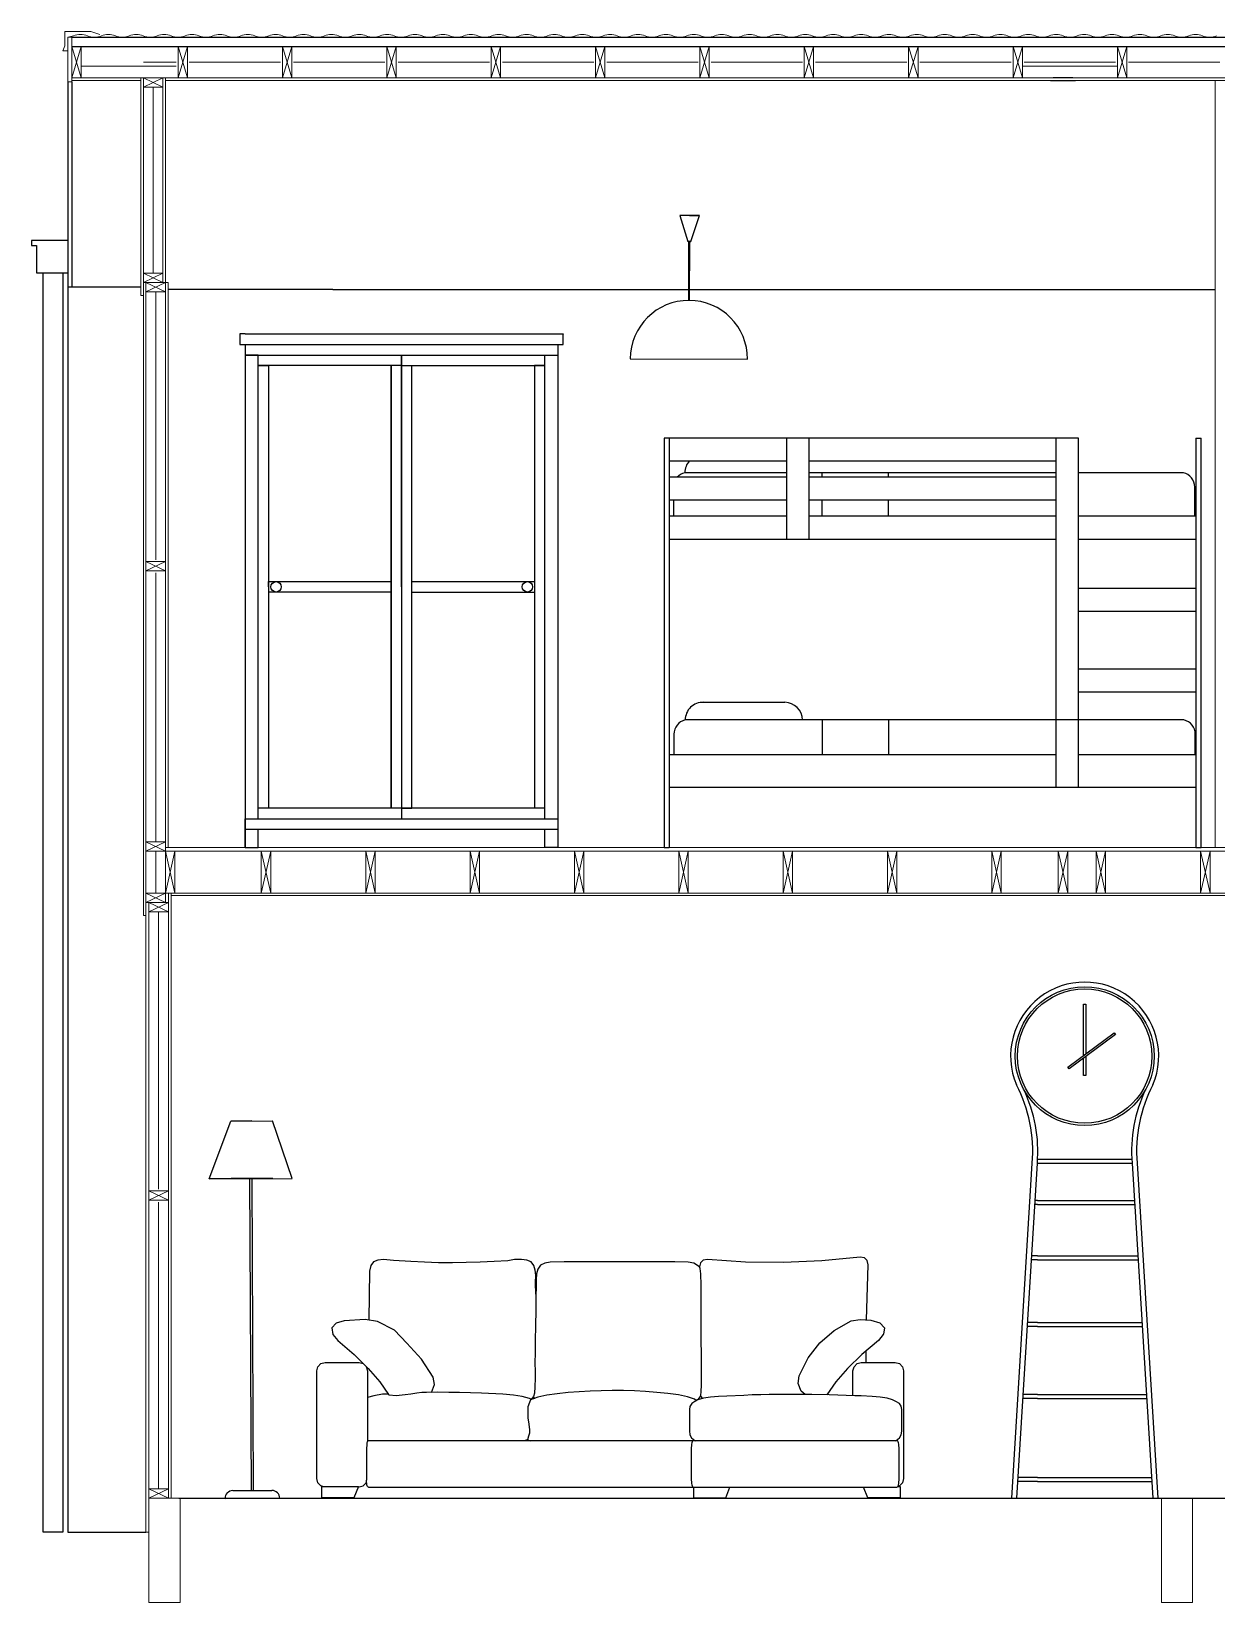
# Model space of a CAD drawing. Header units: inches. Extents: x 1841 to 3762, y 1077 to 2987.
# Drawn here: x 2910 to 3364, y 1079 to 1682 of the extents above; entities that cross this region are included whole.
import ezdxf

# ---------------------------------------------------------------- set-up
doc = ezdxf.new("R2010")
doc.units = ezdxf.units.IN
doc.header["$MEASUREMENT"] = 0
for name, color, linetype, lineweight in [('A-ANNO-SYMB', 3, 'Continuous', 18), ('A-DETL-MBND', 3, 'Continuous', 18), ('A-ELEV-IDEN', 3, 'Continuous', 18), ('A-ELEV-MBE2', 4, 'Continuous', 25), ('A-FURN', 8, 'Continuous', 18), ('A-WALL-PATT', 8, 'Continuous', 18), ('A-WALL-STUD', 3, 'Continuous', 18)]:
    doc.layers.add(name, color=color, linetype=linetype, lineweight=lineweight)
doc.layers.add('ANG010029 Angely Ludres Meridienne Object by Polantis 2012-T1', color=7, linetype='Continuous', true_color=0xf0dfcc)
doc.layers.add('ANG010029 Angely Ludres Meridienne Object by Polantis 2012-T2', color=7, linetype='Continuous', true_color=0x3b2222)

msp = doc.modelspace()

# ---------------------------------------------------------------- linework, layer by layer
at = {"color": 0}
for p, q in [((3309.251, 1663.962), (3301.745, 1663.962)), ((3300.744, 1662.961), (3310.251, 1662.961)), ((3025.41, 1582.72), (2962.283, 1582.72)), ((2966.387, 1119.039), (3641.107, 1119.039))]:
    msp.add_line(p, q, dxfattribs=at)
for p, q in [((3166.114, 1611.141), (3158.56, 1611.169)), ((3158.56, 1611.169), (3161.67, 1601.162)), ((3162.224, 1611.156), (3166.114, 1611.141)), ((3162.705, 1601.158), (3166.114, 1611.141)), ((3162.187, 1601.16), (3161.67, 1601.162)), ((3161.954, 1578.558), (3162.037, 1601.161)), ((3162.187, 1601.16), (3162.705, 1601.158)), ((3162.705, 1601.158), (3162.187, 1601.16)), ((3162.254, 1578.557), (3162.337, 1601.16)), ((2991.774, 1565.731), (2989.774, 1565.731)), ((2989.774, 1565.731), (2989.777, 1565.617)), ((2989.777, 1565.617), (2989.777, 1561.617)), ((2989.777, 1561.617), (3111.774, 1561.617)), ((2991.774, 1565.731), (3111.774, 1565.731)), ((2991.774, 1561.617), (2991.774, 1368.731)), ((3111.774, 1565.731), (3113.774, 1565.731)), ((3111.774, 1561.617), (3111.774, 1368.731)), ((3111.774, 1561.617), (3113.774, 1561.617)), ((3113.774, 1565.731), (3113.774, 1565.617)), ((3113.774, 1561.617), (3113.774, 1565.617)), ((2996.774, 1557.617), (2991.774, 1557.617)), ((2991.774, 1557.617), (3111.774, 1557.617)), ((2996.774, 1379.731), (2996.774, 1557.617)), ((2996.774, 1557.617), (3106.774, 1557.617)), ((3051.774, 1468.674), (3051.774, 1557.617)), ((3051.774, 1557.617), (3051.774, 1379.731)), ((3051.774, 1557.617), (3051.774, 1553.617)), ((3106.774, 1379.731), (3106.774, 1557.617)), ((3139.521, 1556.141), (3184.521, 1555.975)), ((3051.774, 1553.617), (2996.774, 1553.617)), ((2996.774, 1553.617), (3000.774, 1553.617)), ((3000.774, 1553.617), (3000.774, 1383.731)), ((3051.774, 1553.617), (3047.774, 1553.617)), ((3047.774, 1553.617), (3047.774, 1383.731)), ((3047.774, 1383.731), (3047.774, 1553.617)), ((3051.774, 1553.617), (3106.774, 1553.617)), ((3055.774, 1383.731), (3055.774, 1553.617)), ((3106.774, 1553.617), (3102.774, 1553.617)), ((3102.774, 1553.617), (3102.774, 1383.731)), ((3152.486, 1525.731), (3152.486, 1368.731)), ((3154.486, 1525.731), (3152.486, 1525.731)), ((3154.486, 1525.731), (3154.486, 1368.731)), ((3311.486, 1525.731), (3154.486, 1525.731)), ((3199.486, 1525.731), (3199.486, 1487.023)), ((3208.194, 1487.023), (3208.194, 1525.731)), ((3302.778, 1525.731), (3302.778, 1391.77)), ((3311.486, 1391.77), (3311.486, 1525.731)), ((3356.486, 1525.731), (3356.486, 1368.731)), ((3356.486, 1525.731), (3358.486, 1525.731)), ((3358.486, 1368.731), (3358.486, 1525.731)), ((3154.486, 1517.023), (3199.486, 1517.023)), ((3208.194, 1517.023), (3302.778, 1517.023)), ((3199.486, 1510.731), (3154.486, 1510.731)), ((3199.486, 1512.441), (3160.444, 1512.441)), ((3302.778, 1512.441), (3208.194, 1512.441)), ((3302.778, 1510.731), (3208.194, 1510.731)), ((3213.02, 1512.441), (3213.02, 1510.731)), ((3238.604, 1510.731), (3238.604, 1512.441)), ((3351.674, 1512.441), (3311.486, 1512.441)), ((3356.077, 1495.731), (3356.077, 1506.97)), ((3154.486, 1502.023), (3199.486, 1502.023)), ((3156.077, 1502.023), (3156.077, 1495.731)), ((3208.194, 1502.023), (3302.778, 1502.023)), ((3213.02, 1502.023), (3213.02, 1495.731)), ((3238.604, 1495.731), (3238.604, 1502.023)), ((3199.486, 1495.731), (3154.486, 1495.731)), ((3302.778, 1495.731), (3208.194, 1495.731)), ((3356.486, 1495.731), (3311.486, 1495.731)), ((3154.486, 1487.023), (3302.778, 1487.023)), ((3311.486, 1487.023), (3356.486, 1487.023)), ((3000.774, 1468.674), (3000.774, 1470.674)), ((3000.774, 1470.674), (3047.774, 1470.674)), ((3047.774, 1466.674), (3000.774, 1466.674)), ((3047.774, 1470.674), (3047.774, 1466.674)), ((3055.774, 1470.674), (3102.774, 1470.674)), ((3055.774, 1466.674), (3102.774, 1466.674)), ((3356.486, 1468.096), (3311.486, 1468.096)), ((3311.486, 1459.388), (3356.486, 1459.388)), ((3356.486, 1437.048), (3311.486, 1437.048)), ((3167.106, 1424.374), (3198.796, 1424.374)), ((3311.486, 1428.34), (3356.486, 1428.34)), ((3351.837, 1417.613), (3160.607, 1417.613)), ((3213.183, 1417.613), (3213.183, 1404.174)), ((3238.767, 1404.174), (3238.767, 1417.613)), ((3156.24, 1412.142), (3156.24, 1404.174)), ((3356.24, 1404.174), (3356.24, 1412.142)), ((3302.778, 1404.174), (3154.486, 1404.174)), ((3356.486, 1404.174), (3311.486, 1404.174)), ((3154.486, 1391.77), (3356.486, 1391.77)), ((3051.774, 1383.731), (2996.774, 1383.731)), ((3106.774, 1383.731), (3051.774, 1383.731)), ((3051.774, 1383.731), (3055.774, 1383.731)), ((3106.774, 1379.731), (3106.774, 1383.731)), ((2991.774, 1375.731), (2991.774, 1379.731)), ((2991.774, 1379.731), (3111.774, 1379.731)), ((2991.774, 1368.731), (2991.774, 1375.731)), ((2991.774, 1375.731), (3111.774, 1375.731)), ((2996.774, 1368.731), (2996.774, 1375.731)), ((3102.774, 1379.731), (3106.774, 1379.731)), ((3106.774, 1368.731), (3106.774, 1375.731)), ((3111.774, 1375.731), (3111.774, 1368.731)), ((2991.774, 1368.731), (2996.774, 1368.731)), ((3111.774, 1368.731), (3106.774, 1368.731)), ((3152.486, 1368.731), (3154.486, 1368.731)), ((3356.486, 1368.731), (3358.486, 1368.731)), ((3295.101, 1269.648), (3295.14, 1269.648)), ((3333.94, 1271.176), (3332.525, 1269.668)), ((2978.072, 1241.601), (2986.313, 1263.746)), ((2986.313, 1263.746), (3002.302, 1263.827)), ((2994.363, 1263.787), (2986.313, 1263.746)), ((3009.812, 1241.761), (3002.302, 1263.827)), ((3295.766, 1249.065), (3331.879, 1249.065)), ((2978.072, 1241.601), (3009.812, 1241.761)), ((3002.414, 1241.724), (2986.424, 1241.643)), ((2993.475, 1241.679), (2994.077, 1121.983)), ((2995.077, 1121.988), (2994.475, 1241.684)), ((3285.823, 1119.039), (3293.741, 1247.565)), ((3287.745, 1119.039), (3295.663, 1247.565)), ((3295.663, 1247.565), (3331.983, 1247.565)), ((3331.983, 1247.565), (3339.901, 1119.039)), ((3333.905, 1247.565), (3341.823, 1119.039)), ((2986.424, 1241.643), (2978.072, 1241.601)), ((3295.663, 1231.742), (3294.688, 1231.742)), ((3295.663, 1233.242), (3294.78, 1233.242)), ((3295.663, 1233.242), (3332.865, 1233.242)), ((3295.663, 1231.742), (3332.958, 1231.742)), ((3295.663, 1211.982), (3293.47, 1211.982)), ((3295.663, 1211.982), (3334.175, 1211.982)), ((3295.663, 1210.482), (3293.378, 1210.482)), ((3295.663, 1210.482), (3334.267, 1210.482)), ((3295.663, 1184.903), (3291.802, 1184.903)), ((3295.663, 1186.403), (3291.895, 1186.403)), ((3295.663, 1186.403), (3335.751, 1186.403)), ((3295.663, 1184.903), (3335.843, 1184.903)), ((3295.663, 1157.332), (3290.104, 1157.332)), ((3295.663, 1158.832), (3290.196, 1158.832)), ((3295.663, 1158.832), (3337.449, 1158.832)), ((3295.663, 1157.332), (3337.542, 1157.332)), ((2987.077, 1121.948), (3002.077, 1122.023)), ((3295.663, 1125.441), (3288.139, 1125.441)), ((3295.663, 1126.941), (3288.232, 1126.941)), ((3295.663, 1126.941), (3339.414, 1126.941)), ((3295.663, 1125.441), (3339.506, 1125.441)), ((2984.093, 1118.933), (3005.092, 1119.039)), ((3285.823, 1119.039), (3287.745, 1119.039)), ((3339.901, 1119.039), (3341.823, 1119.039)), ((3341.823, 1119.039), (3341.823, 1119.039))]:
    msp.add_line(p, q)
for points in [[(3313.383, 1288.86), (3313.383, 1308.581), (3314.263, 1308.581), (3314.263, 1289.51)], [(3314.263, 1288.416), (3314.263, 1281.26), (3313.383, 1281.26), (3313.383, 1287.766)]]:
    msp.add_lwpolyline(points)
msp.add_lwpolyline([(3325.184, 1297.585), (3325.707, 1296.878), (3307.93, 1283.734), (3307.407, 1284.441)], close=True)
for centre, radius in [((3003.681, 1468.674), 2), ((3100.092, 1468.674), 2), ((3313.823, 1288.638), 26.639), ((3313.823, 1288.638), 25.771)]:
    msp.add_circle(centre, radius)
for centre, radius, start, end in [((3162.021, 1556.058), 22.5, 359.788219, 179.788219), ((3167.211, 1512.441), 6.767, 137.373236, 180), ((3161.687, 1506.97), 5.61, 102.794239, 137.898649), ((3350.477, 1506.97), 5.6, 0, 77.658272), ((3167.374, 1417.613), 6.767, 87.729098, 180), ((3198.796, 1417.597), 6.777, 0.131322, 90), ((3161.85, 1412.142), 5.61, 102.794239, 180), ((3350.64, 1412.142), 5.6, 0, 77.658272), ((3313.823, 1288.638), 28.401, 337.2197, 202.7803), ((3238.955, 1252.105), 54.973, 355.263094, 27.679117), ((3240.877, 1252.105), 54.973, 355.263094, 25.52639), ((3386.769, 1252.105), 54.973, 154.47361, 184.736906), ((3388.69, 1252.105), 54.973, 152.320883, 184.736906), ((2987.093, 1118.948), 3, 90.288527, 180.288527), ((3002.092, 1119.023), 3, 0.288527, 90.288527)]:
    msp.add_arc(centre, radius, start, end)
at = {"layer": 'A-ANNO-SYMB', "color": 0}
msp.add_lwpolyline([(2936.08, 1680.519), (2936.08, 1680.519), (2932.611, 1681.756), (2922.604, 1681.756), (2922.604, 1676.252), (2921.852, 1674.25), (2923.605, 1674.25)], dxfattribs=at)
for centre, start, end in [((2923.319, 1686.895), 274.183033, 291.418653), ((2928.665, 1673.265), 68.581347, 111.418653), ((2934.012, 1686.895), 248.581347, 291.418653), ((2939.358, 1673.265), 68.581347, 111.418653), ((2944.705, 1686.895), 248.581347, 291.418653), ((2950.051, 1673.265), 68.581347, 111.418653), ((2955.398, 1686.895), 248.581347, 291.418653), ((2960.745, 1673.265), 68.581347, 111.418653), ((2966.091, 1686.895), 248.581347, 291.418653), ((2971.438, 1673.265), 68.581347, 111.418653), ((2976.784, 1686.895), 248.581347, 291.418653), ((2982.131, 1673.265), 68.581347, 111.418653), ((2987.477, 1686.895), 248.581347, 291.418653), ((2992.824, 1673.265), 68.581347, 111.418653), ((2998.17, 1686.895), 248.581347, 291.418653), ((3003.517, 1673.265), 68.581347, 111.418653), ((3008.864, 1686.895), 248.581347, 291.418653), ((3014.21, 1673.265), 68.581347, 111.418653), ((3019.557, 1686.895), 248.581347, 291.418653), ((3024.903, 1673.265), 68.581347, 111.418653), ((3030.25, 1686.895), 248.581347, 291.418653), ((3035.596, 1673.265), 68.581347, 111.418653), ((3040.943, 1686.895), 248.581347, 291.418653), ((3046.289, 1673.265), 68.581347, 111.418653), ((3051.636, 1686.895), 248.581347, 291.418653), ((3056.983, 1673.265), 68.581347, 111.418653), ((3062.329, 1686.895), 248.581347, 291.418653), ((3067.676, 1673.265), 68.581347, 111.418653), ((3073.022, 1686.895), 248.581347, 291.418653), ((3078.369, 1673.265), 68.581347, 111.418653), ((3083.715, 1686.895), 248.581347, 291.418653), ((3089.062, 1673.265), 68.581347, 111.418653), ((3094.408, 1686.895), 248.581347, 291.418653), ((3099.755, 1673.265), 68.581347, 111.418653), ((3105.102, 1686.895), 248.581347, 291.418653), ((3110.448, 1673.265), 68.581347, 111.418653), ((3115.795, 1686.895), 248.581347, 291.418653), ((3121.141, 1673.265), 68.581347, 111.418653), ((3126.488, 1686.895), 248.581347, 291.418653), ((3131.834, 1673.265), 68.581347, 111.418653), ((3137.181, 1686.895), 248.581347, 291.418653), ((3142.528, 1673.265), 68.581347, 111.418653), ((3147.874, 1686.895), 248.581347, 291.418653), ((3153.221, 1673.265), 68.581347, 111.418653), ((3158.567, 1686.895), 248.581347, 291.418653), ((3163.914, 1673.265), 68.581347, 111.418653), ((3169.26, 1686.895), 248.581347, 291.418653), ((3174.607, 1673.265), 68.581347, 111.418653), ((3179.953, 1686.895), 248.581347, 291.418653), ((3185.3, 1673.265), 68.581347, 111.418653), ((3190.647, 1686.895), 248.581347, 291.418653), ((3195.993, 1673.265), 68.581347, 111.418653), ((3201.34, 1686.895), 248.581347, 291.418653), ((3206.686, 1673.265), 68.581347, 111.418653), ((3212.033, 1686.895), 248.581347, 291.418653), ((3217.379, 1673.265), 68.581347, 111.418653), ((3222.726, 1686.895), 248.581347, 291.418653), ((3228.072, 1673.265), 68.581347, 111.418653), ((3233.419, 1686.895), 248.581347, 291.418653), ((3238.766, 1673.265), 68.581347, 111.418653), ((3244.112, 1686.895), 248.581347, 291.418653), ((3249.459, 1673.265), 68.581347, 111.418653), ((3254.805, 1686.895), 248.581347, 291.418653), ((3260.152, 1673.265), 68.581347, 111.418653), ((3265.498, 1686.895), 248.581347, 291.418653), ((3270.845, 1673.265), 68.581347, 111.418653), ((3276.191, 1686.895), 248.581347, 291.418653), ((3281.538, 1673.265), 68.581347, 111.418653), ((3286.885, 1686.895), 248.581347, 291.418653), ((3292.231, 1673.265), 68.581347, 111.418653), ((3297.578, 1686.895), 248.581347, 291.418653), ((3302.924, 1673.265), 68.581347, 111.418653), ((3308.271, 1686.895), 248.581347, 291.418653), ((3313.617, 1673.265), 68.581347, 111.418653), ((3318.964, 1686.895), 248.581347, 291.418653), ((3324.31, 1673.265), 68.581347, 111.418653), ((3329.657, 1686.895), 248.581347, 291.418653), ((3335.004, 1673.265), 68.581347, 111.418653), ((3340.35, 1686.895), 248.581347, 291.418653), ((3345.697, 1673.265), 68.581347, 111.418653), ((3351.043, 1686.895), 248.581347, 291.418653), ((3356.39, 1673.265), 68.581347, 111.418653), ((3361.736, 1686.895), 248.581347, 291.418653)]:
    msp.add_arc(centre, 7.32, start, end, dxfattribs=at)
at = {"layer": 'A-DETL-MBND', "color": 0}
for p, q in [((2965.385, 1668.466), (2928.957, 1668.466)), ((2952.776, 1663.962), (2928.957, 1663.962)), ((2960.281, 1663.962), (3301.745, 1663.962)), ((3646.711, 1663.962), (3309.251, 1663.962)), ((2951.775, 1662.961), (2925.354, 1662.961)), ((2961.282, 1662.961), (3300.744, 1662.961)), ((3646.711, 1662.961), (3310.251, 1662.961)), ((3363.871, 1368.731), (3363.871, 1662.961)), ((2961.282, 1368.731), (2961.282, 1585.399)), ((2962.283, 1368.731), (2962.283, 1585.399)), ((3344.475, 1351.218), (3345.475, 1351.218)), ((2954.878, 1122.641), (2954.877, 1346.214))]:
    msp.add_line(p, q, dxfattribs=at)
for points in [[(2952.776, 1580.395), (2951.775, 1580.395), (2951.775, 1663.962)], [(2952.776, 1589.001), (2952.776, 1663.962)], [(2960.281, 1585.399), (2961.282, 1585.399), (2961.282, 1663.962)], [(3326.363, 1668.466), (3289.935, 1668.466)], [(2960.281, 1589.001), (2960.281, 1660.359)], [(2953.776, 1342.611), (2952.776, 1342.611), (2952.776, 1585.399)], [(2953.776, 1585.399), (2952.776, 1585.399)], [(2953.776, 1351.218), (2953.776, 1585.399)], [(2961.282, 1585.399), (2962.283, 1585.399)], [(2961.282, 1368.731), (3646.711, 1368.731)], [(2961.282, 1367.23), (3646.711, 1367.23)], [(2961.282, 1351.218), (3643.108, 1351.218)], [(2962.383, 1119.039), (2962.383, 1351.218)], [(2963.384, 1351.218), (2963.384, 1119.039)], [(2963.384, 1350.217), (3344.475, 1350.217)], [(3344.475, 1350.217), (3524.462, 1350.217)], [(2954.878, 1106.029), (2953.776, 1106.029), (2953.776, 1347.615)]]:
    msp.add_lwpolyline(points, dxfattribs=at)
at = {"layer": 'A-ELEV-IDEN', "color": 0}
for points in [[(2954.878, 1119.039), (2966.887, 1119.039), (2966.887, 1079.008), (2954.877, 1079.008)], [(3343.227, 1119.039), (3355.237, 1119.039), (3355.237, 1079.008), (3343.227, 1079.008)]]:
    msp.add_lwpolyline(points, close=True, dxfattribs=at)
at = {"layer": 'A-ELEV-MBE2', "color": 0}
for p, q in [((2923.853, 1583.72), (2951.775, 1583.72)), ((2923.853, 1583.72), (2923.853, 1106.029)), ((3025.41, 1582.72), (3363.871, 1582.72)), ((2921.851, 1106.029), (2914.345, 1106.029))]:
    msp.add_line(p, q, dxfattribs=at)
for points in [[(2925.354, 1679.574), (3684.141, 1679.574)], [(2925.354, 1675.971), (3679.037, 1675.971)], [(2923.853, 1662.461), (2923.853, 1583.72)], [(2925.354, 1662.461), (2925.354, 1583.72)], [(2923.853, 1601.59), (2909.842, 1601.59), (2909.842, 1599.588), (2911.843, 1599.588), (2911.843, 1589.202), (2923.853, 1589.202)], [(2914.345, 1106.029), (2914.345, 1589.202)], [(2921.851, 1589.202), (2921.851, 1106.029)], [(2923.853, 1106.029), (2953.776, 1106.029)]]:
    msp.add_lwpolyline(points, dxfattribs=at)
at = {"layer": 'A-FURN', "color": 0}
for p, q in [((2963.384, 1203.193), (2963.384, 1208.197)), ((2963.384, 1125.484), (2963.384, 1202.397)), ((2963.384, 1125.484), (2963.384, 1119.039)), ((3175.548, 1119.039), (3121.506, 1119.039)), ((3280.725, 1119.039), (3226.684, 1119.039))]:
    msp.add_line(p, q, dxfattribs=at)
for points in [[(2963.384, 1119.039), (2966.387, 1119.039)], [(3043.446, 1119.039), (3040.444, 1119.039)]]:
    msp.add_lwpolyline(points, dxfattribs=at)
at = {"layer": 'A-WALL-PATT', "color": 0, "ltscale": 0.15}
for p, q in [((2965.385, 1669.967), (2952.776, 1669.967)), ((3005.416, 1669.967), (2970.389, 1669.967)), ((3045.446, 1669.967), (3010.419, 1669.967)), ((3085.477, 1669.967), (3050.45, 1669.967)), ((3125.508, 1669.967), (3090.481, 1669.967)), ((3165.539, 1669.967), (3130.512, 1669.967)), ((3205.57, 1669.967), (3170.543, 1669.967)), ((3245.601, 1669.967), (3210.574, 1669.967)), ((3285.632, 1669.967), (3250.605, 1669.967)), ((3325.663, 1669.967), (3290.636, 1669.967)), ((3365.694, 1669.967), (3330.667, 1669.967))]:
    msp.add_line(p, q, dxfattribs=at)
at = {"layer": 'A-WALL-PATT', "color": 0, "ltscale": 0.1}
for p, q in [((2956.529, 1589.001), (2956.529, 1660.359)), ((2957.529, 1479.067), (2957.529, 1581.796)), ((2957.529, 1370.833), (2957.529, 1474.063)), ((2957.529, 1351.218), (2957.529, 1367.23)), ((2958.631, 1237.63), (2958.631, 1344.012)), ((2958.63, 1122.641), (2958.631, 1232.626))]:
    msp.add_line(p, q, dxfattribs=at)
at = {"layer": 'A-WALL-STUD', "color": 0}
for p, q in [((2952.776, 1660.359), (2960.281, 1663.962)), ((2960.281, 1660.359), (2952.776, 1663.962)), ((2952.776, 1585.399), (2960.281, 1589.001)), ((2960.281, 1585.399), (2952.776, 1589.001)), ((2953.776, 1581.796), (2961.282, 1585.399)), ((2961.282, 1581.796), (2953.776, 1585.399)), ((2953.776, 1474.763), (2961.282, 1478.366)), ((2961.282, 1474.763), (2953.776, 1478.366)), ((2953.776, 1367.23), (2961.282, 1370.833)), ((2961.282, 1367.23), (2953.776, 1370.833)), ((2953.776, 1347.615), (2961.282, 1351.218)), ((2961.282, 1347.615), (2953.776, 1351.218)), ((2954.878, 1344.012), (2962.383, 1347.615)), ((2962.383, 1344.012), (2954.878, 1347.615)), ((2954.878, 1233.327), (2962.383, 1236.93)), ((2962.383, 1233.327), (2954.878, 1236.93)), ((2954.878, 1119.039), (2962.383, 1122.641)), ((2962.383, 1119.039), (2954.878, 1122.641))]:
    msp.add_line(p, q, dxfattribs=at)
for points in [[(2925.354, 1679.574), (2925.354, 1663.962), (2925.354, 1662.461), (2923.853, 1662.461), (2923.853, 1679.574), (2925.354, 1679.574)], [(2925.354, 1675.971), (2928.957, 1663.962)], [(2925.354, 1663.962), (2928.957, 1675.971)], [(2966.085, 1675.971), (2969.688, 1663.962)], [(2966.085, 1663.962), (2969.688, 1675.971)], [(3006.116, 1675.971), (3009.719, 1663.962)], [(3006.116, 1663.962), (3009.719, 1675.971)], [(3046.147, 1675.971), (3049.75, 1663.962)], [(3046.147, 1663.962), (3049.75, 1675.971)], [(3086.178, 1675.971), (3089.781, 1663.962)], [(3086.178, 1663.962), (3089.781, 1675.971)], [(3126.209, 1675.971), (3129.812, 1663.962)], [(3126.209, 1663.962), (3129.812, 1675.971)], [(3166.24, 1675.971), (3169.843, 1663.962)], [(3166.24, 1663.962), (3169.843, 1675.971)], [(3206.271, 1675.971), (3209.873, 1663.962)], [(3206.271, 1663.962), (3209.873, 1675.971)], [(3246.302, 1675.971), (3249.904, 1663.962)], [(3246.302, 1663.962), (3249.904, 1675.971)], [(3286.332, 1675.971), (3289.935, 1663.962)], [(3286.332, 1663.962), (3289.935, 1675.971)], [(3326.363, 1675.971), (3329.966, 1663.962)], [(3326.363, 1663.962), (3329.966, 1675.971)], [(2964.885, 1367.23), (2964.885, 1351.218), (2961.282, 1351.218), (2961.282, 1367.23), (2964.885, 1367.23)], [(2961.282, 1367.23), (2964.885, 1351.218)], [(2964.885, 1367.23), (2961.282, 1351.218)], [(3001.613, 1367.23), (3001.613, 1351.218), (2998.011, 1351.218), (2998.011, 1367.23), (3001.613, 1367.23)], [(2998.011, 1367.23), (3001.613, 1351.218)], [(3001.613, 1367.23), (2998.011, 1351.218)], [(3041.644, 1367.23), (3041.644, 1351.218), (3038.041, 1351.218), (3038.041, 1367.23), (3041.644, 1367.23)], [(3038.041, 1367.23), (3041.644, 1351.218)], [(3041.644, 1367.23), (3038.041, 1351.218)], [(3081.675, 1367.23), (3081.675, 1351.218), (3078.072, 1351.218), (3078.072, 1367.23), (3081.675, 1367.23)], [(3078.072, 1367.23), (3081.675, 1351.218)], [(3081.675, 1367.23), (3078.072, 1351.218)], [(3121.706, 1367.23), (3121.706, 1351.218), (3118.103, 1351.218), (3118.103, 1367.23), (3121.706, 1367.23)], [(3118.103, 1367.23), (3121.706, 1351.218)], [(3121.706, 1367.23), (3118.103, 1351.218)], [(3161.737, 1367.23), (3161.737, 1351.218), (3158.134, 1351.218), (3158.134, 1367.23), (3161.737, 1367.23)], [(3158.134, 1367.23), (3161.737, 1351.218)], [(3161.737, 1367.23), (3158.134, 1351.218)], [(3201.767, 1367.23), (3201.767, 1351.218), (3198.165, 1351.218), (3198.165, 1367.23), (3201.767, 1367.23)], [(3198.165, 1367.23), (3201.767, 1351.218)], [(3201.767, 1367.23), (3198.165, 1351.218)], [(3241.8, 1367.23), (3241.8, 1351.218), (3238.197, 1351.218), (3238.197, 1367.23), (3241.8, 1367.23)], [(3238.197, 1367.23), (3241.8, 1351.218)], [(3241.8, 1367.23), (3238.197, 1351.218)], [(3281.83, 1367.23), (3281.83, 1351.218), (3278.227, 1351.218), (3278.227, 1367.23), (3281.83, 1367.23)], [(3278.227, 1367.23), (3281.83, 1351.218)], [(3281.83, 1367.23), (3278.227, 1351.218)], [(3307.299, 1367.23), (3307.299, 1351.218), (3303.696, 1351.218), (3303.696, 1367.23), (3307.299, 1367.23)], [(3303.696, 1367.23), (3307.299, 1351.218)], [(3307.299, 1367.23), (3303.696, 1351.218)], [(3321.862, 1367.23), (3321.862, 1351.218), (3318.259, 1351.218), (3318.259, 1367.23), (3321.862, 1367.23)], [(3318.259, 1367.23), (3321.862, 1351.218)], [(3321.862, 1367.23), (3318.259, 1351.218)], [(3361.892, 1367.23), (3361.892, 1351.218), (3358.29, 1351.218), (3358.29, 1367.23), (3361.892, 1367.23)], [(3358.29, 1367.23), (3361.892, 1351.218)], [(3361.892, 1367.23), (3358.29, 1351.218)]]:
    msp.add_lwpolyline(points, dxfattribs=at)
for points in [[(2928.957, 1675.971), (2925.354, 1675.971), (2925.354, 1663.962), (2928.957, 1663.962)], [(2969.688, 1675.971), (2966.085, 1675.971), (2966.085, 1663.962), (2969.688, 1663.962)], [(3009.719, 1675.971), (3006.116, 1675.971), (3006.116, 1663.962), (3009.719, 1663.962)], [(3049.75, 1675.971), (3046.147, 1675.971), (3046.147, 1663.962), (3049.75, 1663.962)], [(3089.781, 1675.971), (3086.178, 1675.971), (3086.178, 1663.962), (3089.781, 1663.962)], [(3129.812, 1675.971), (3126.209, 1675.971), (3126.209, 1663.962), (3129.812, 1663.962)], [(3169.843, 1675.971), (3166.24, 1675.971), (3166.24, 1663.962), (3169.843, 1663.962)], [(3209.873, 1675.971), (3206.271, 1675.971), (3206.271, 1663.962), (3209.873, 1663.962)], [(3249.904, 1675.971), (3246.302, 1675.971), (3246.302, 1663.962), (3249.904, 1663.962)], [(3289.935, 1675.971), (3286.332, 1675.971), (3286.332, 1663.962), (3289.935, 1663.962)], [(3329.966, 1675.971), (3326.363, 1675.971), (3326.363, 1663.962), (3329.966, 1663.962)], [(2952.776, 1660.359), (2960.281, 1660.359), (2960.281, 1663.962), (2952.776, 1663.962)], [(2952.776, 1585.399), (2960.281, 1585.399), (2960.281, 1589.001), (2952.776, 1589.001)], [(2953.776, 1581.796), (2961.282, 1581.796), (2961.282, 1585.399), (2953.776, 1585.399)], [(2953.776, 1474.763), (2961.282, 1474.763), (2961.282, 1478.366), (2953.776, 1478.366)], [(2953.776, 1367.23), (2961.282, 1367.23), (2961.282, 1370.833), (2953.776, 1370.833)], [(2953.776, 1347.615), (2961.282, 1347.615), (2961.282, 1351.218), (2953.776, 1351.218)], [(2954.878, 1344.012), (2962.383, 1344.012), (2962.383, 1347.615), (2954.878, 1347.615)], [(2954.878, 1233.327), (2962.383, 1233.327), (2962.383, 1236.93), (2954.878, 1236.93)], [(2954.878, 1119.039), (2962.383, 1119.039), (2962.383, 1122.641), (2954.878, 1122.641)]]:
    msp.add_lwpolyline(points, close=True, dxfattribs=at)
at = {"layer": 'ANG010029 Angely Ludres Meridienne Object by Polantis 2012-T1', "color": 0}
for points in [[(3103.278, 1197.309), (3103.175, 1201.708), (3103.259, 1204.638), (3103.081, 1206.581), (3102.579, 1208.364), (3101.58, 1209.704), (3099.916, 1210.37), (3097.753, 1210.561), (3095.087, 1210.561), (3092.595, 1210.131), (3087.271, 1209.838), (3081.947, 1209.548), (3076.623, 1209.411), (3071.299, 1209.357), (3065.975, 1209.396), (3060.651, 1209.571), (3055.327, 1209.827), (3048.672, 1210.253), (3044.845, 1210.561), (3042.683, 1210.37), (3041.018, 1209.704), (3040.019, 1208.34), (3039.517, 1206.187), (3039.237, 1187.505)], [(3164.689, 1156.631), (3165.652, 1156.998), (3166.651, 1158.284), (3166.697, 1160.155), (3166.818, 1162.224), (3166.832, 1164.487), (3166.803, 1171.282), (3166.717, 1182.611), (3166.766, 1191.673), (3166.681, 1200.741), (3166.584, 1205.086), (3166.313, 1207.174), (3166.06, 1207.794), (3163.953, 1209.228), (3161.767, 1209.64), (3156.564, 1209.755), (3143.182, 1209.713), (3129.865, 1209.709), (3114.135, 1209.709), (3108.86, 1209.64), (3106.719, 1209.228), (3105.073, 1208.388), (3104.082, 1206.974), (3103.581, 1205.129), (3103.402, 1202.993), (3103.382, 1200.711), (3103.284, 1196.178), (3103.298, 1193.842), (3103.286, 1191.677), (3103.244, 1184.635), (3103.095, 1180.008), (3103.043, 1175.373), (3102.95, 1170.413), (3103.014, 1168.182), (3103.017, 1165.095), (3102.942, 1161.718), (3102.735, 1159.404), (3102.452, 1158.051), (3101.746, 1157.29), (3101.541, 1157.049)], [(3230.102, 1187.508), (3230.791, 1208.618), (3230.443, 1210.224), (3229.316, 1211.284), (3227.71, 1211.52), (3212.994, 1210.094), (3198.334, 1209.467), (3183.729, 1209.636), (3169.18, 1210.604), (3167.485, 1210.335), (3166.438, 1209.29), (3166.06, 1207.794)], [(3063.263, 1159.644), (3064.449, 1162.668), (3063.881, 1165.514), (3059.427, 1172.33), (3053.793, 1178.561), (3049.088, 1183.529), (3042.573, 1186.862), (3037.847, 1187.662), (3029.809, 1187.066), (3026.678, 1186.243)], [(3206.596, 1158.826), (3205.12, 1160.059), (3203.949, 1163.015), (3204.257, 1166.016), (3207.749, 1172.903), (3212.238, 1178.711), (3217.747, 1183.441), (3224.275, 1187.091), (3227.698, 1187.662), (3231.857, 1187.358), (3235.219, 1186.369), (3237.001, 1184.423), (3236.669, 1181.916), (3236.507, 1181.788)], [(3026.678, 1186.243), (3025.067, 1184.423), (3025.46, 1181.788), (3027.339, 1179.555), (3033.633, 1174.115), (3037.104, 1170.684), (3038.974, 1168.817), (3043.421, 1163.662), (3046.782, 1158.8)], [(3236.507, 1181.788), (3234.702, 1179.555), (3228.332, 1174.115), (3222.906, 1168.817), (3218.426, 1163.662), (3214.931, 1158.707)], [(3230.061, 1171.112), (3230.039, 1175.572)], [(3021.608, 1123.598), (3020.888, 1123.791), (3019.714, 1124.965), (3019.284, 1126.569), (3019.284, 1167.903), (3019.714, 1169.508), (3020.888, 1170.682), (3022.493, 1171.112), (3035.508, 1171.112), (3037.113, 1170.676), (3038.287, 1169.515), (3038.717, 1167.903), (3038.717, 1140.785)], [(3224.925, 1158.4), (3224.925, 1167.903), (3225.355, 1169.508), (3226.529, 1170.682), (3228.133, 1171.112), (3241.149, 1171.112), (3242.753, 1170.682), (3243.928, 1169.508), (3244.357, 1167.903), (3244.357, 1126.569), (3243.928, 1124.965), (3242.753, 1123.791), (3242.258, 1123.658)], [(3101.755, 1156.925), (3100.903, 1157.347), (3098.045, 1158.085), (3094.789, 1158.572), (3090.672, 1158.922), (3082.42, 1159.375), (3078.216, 1159.528), (3074.07, 1159.579), (3069.889, 1159.627), (3065.601, 1159.671), (3061.378, 1159.612), (3059.641, 1159.563), (3057.638, 1159.342), (3055.411, 1158.91), (3053.212, 1158.669), (3049.736, 1158.312), (3047.087, 1158.552), (3046.876, 1158.705), (3046.569, 1159.017), (3044.44, 1158.948), (3041.195, 1158.368), (3038.717, 1157.711)], [(3164.909, 1156.457), (3164.104, 1157.015), (3161.47, 1157.913), (3157.991, 1158.659), (3153.995, 1159.237), (3149.69, 1159.645), (3145.422, 1159.957), (3141.15, 1160.177), (3136.889, 1160.304), (3132.609, 1160.342), (3128.395, 1160.279), (3124.162, 1160.127), (3119.888, 1159.885), (3115.665, 1159.545), (3111.488, 1159.107), (3107.515, 1158.526), (3104.075, 1157.751), (3101.273, 1156.742), (3100.82, 1155.723), (3100.225, 1154.045), (3100.304, 1149.757), (3100.511, 1148.333), (3100.873, 1145.391), (3100.897, 1144.016), (3100.456, 1142.902), (3100.052, 1141.48), (3098.648, 1141.111)], [(3102.452, 1158.051), (3102.644, 1157.179)], [(3241.111, 1141.111), (3241.528, 1141.229), (3242.807, 1142.186), (3243.451, 1143.411), (3243.666, 1144.811), (3243.666, 1153.026), (3243.394, 1154.294), (3242.753, 1155.323), (3241.438, 1156.15), (3240.155, 1156.787), (3238.084, 1157.405), (3235.421, 1157.799), (3232.292, 1158.064), (3228.133, 1158.262), (3225.68, 1158.369), (3215.799, 1158.689), (3209.234, 1158.803), (3205.956, 1158.831), (3202.626, 1158.832), (3199.377, 1158.823), (3196.137, 1158.823), (3192.832, 1158.823), (3189.565, 1158.68), (3186.301, 1158.68), (3183.062, 1158.495), (3176.576, 1158.234), (3173.326, 1158.073), (3170.256, 1157.816), (3167.556, 1157.393), (3165.491, 1156.763), (3164.327, 1156.15), (3163.088, 1155.323), (3162.424, 1154.191), (3162.221, 1153.026), (3162.221, 1144.885), (3162.424, 1143.411), (3163.033, 1142.186), (3164.242, 1141.229), (3164.638, 1141.111)], [(3167.424, 1157.338), (3166.595, 1158.211)], [(3039.117, 1141.111), (3038.931, 1141.057), (3038.771, 1140.893), (3038.635, 1140.621), (3038.604, 1140.516), (3038.546, 1140.24), (3038.485, 1139.75), (3038.443, 1139.15), (3038.417, 1138.443), (3038.409, 1137.626), (3038.409, 1126.82), (3038.405, 1125.988)], [(3038.915, 1141.04), (3038.717, 1141.092)], [(3242.228, 1123.598), (3242.452, 1124.206), (3242.539, 1124.696), (3242.6, 1125.295), (3242.637, 1126.003), (3242.65, 1126.82), (3242.65, 1137.626), (3242.637, 1138.443), (3242.6, 1139.15), (3242.539, 1139.75), (3242.452, 1140.24), (3242.341, 1140.621), (3242.205, 1140.893), (3242.045, 1141.057), (3241.859, 1141.111), (3039.117, 1141.111)], [(3100.052, 1141.48), (3101.108, 1141.111)], [(3163.666, 1141.111), (3163.491, 1141.057), (3163.339, 1140.893), (3163.211, 1140.621), (3163.106, 1140.24), (3163.024, 1139.75), (3162.966, 1139.15), (3162.931, 1138.443), (3162.919, 1137.626), (3162.919, 1126.82), (3162.931, 1126.003), (3162.966, 1125.295), (3163.024, 1124.696), (3163.106, 1124.206), (3163.211, 1123.825), (3163.339, 1123.553), (3163.491, 1123.389), (3163.666, 1123.335)], [(3163.09, 1141.111), (3164.057, 1141.375)], [(3035.227, 1123.361), (3035.508, 1123.361), (3037.113, 1123.791), (3038.287, 1124.965), (3038.376, 1125.295), (3038.405, 1125.988)], [(3039.117, 1123.335), (3038.931, 1123.389), (3038.771, 1123.553), (3038.635, 1123.825), (3038.524, 1124.206), (3038.437, 1124.696), (3038.376, 1125.295)], [(3039.117, 1123.335), (3241.826, 1123.335), (3242.007, 1123.389), (3242.164, 1123.553)]]:
    msp.add_lwpolyline(points, dxfattribs=at)
at = {"layer": 'ANG010029 Angely Ludres Meridienne Object by Polantis 2012-T2', "color": 0}
for points in [[(3035.322, 1123.598), (3033.562, 1119.198), (3021.242, 1119.198), (3021.242, 1123.598), (3035.322, 1123.598)], [(3163.802, 1123.335), (3163.802, 1119.198), (3176.122, 1119.198), (3177.777, 1123.335)], [(3242.184, 1123.598), (3243.015, 1123.598), (3243.002, 1119.198), (3230.682, 1119.198), (3229.027, 1123.335)]]:
    msp.add_lwpolyline(points, dxfattribs=at)

doc.saveas('drawing.dxf')
